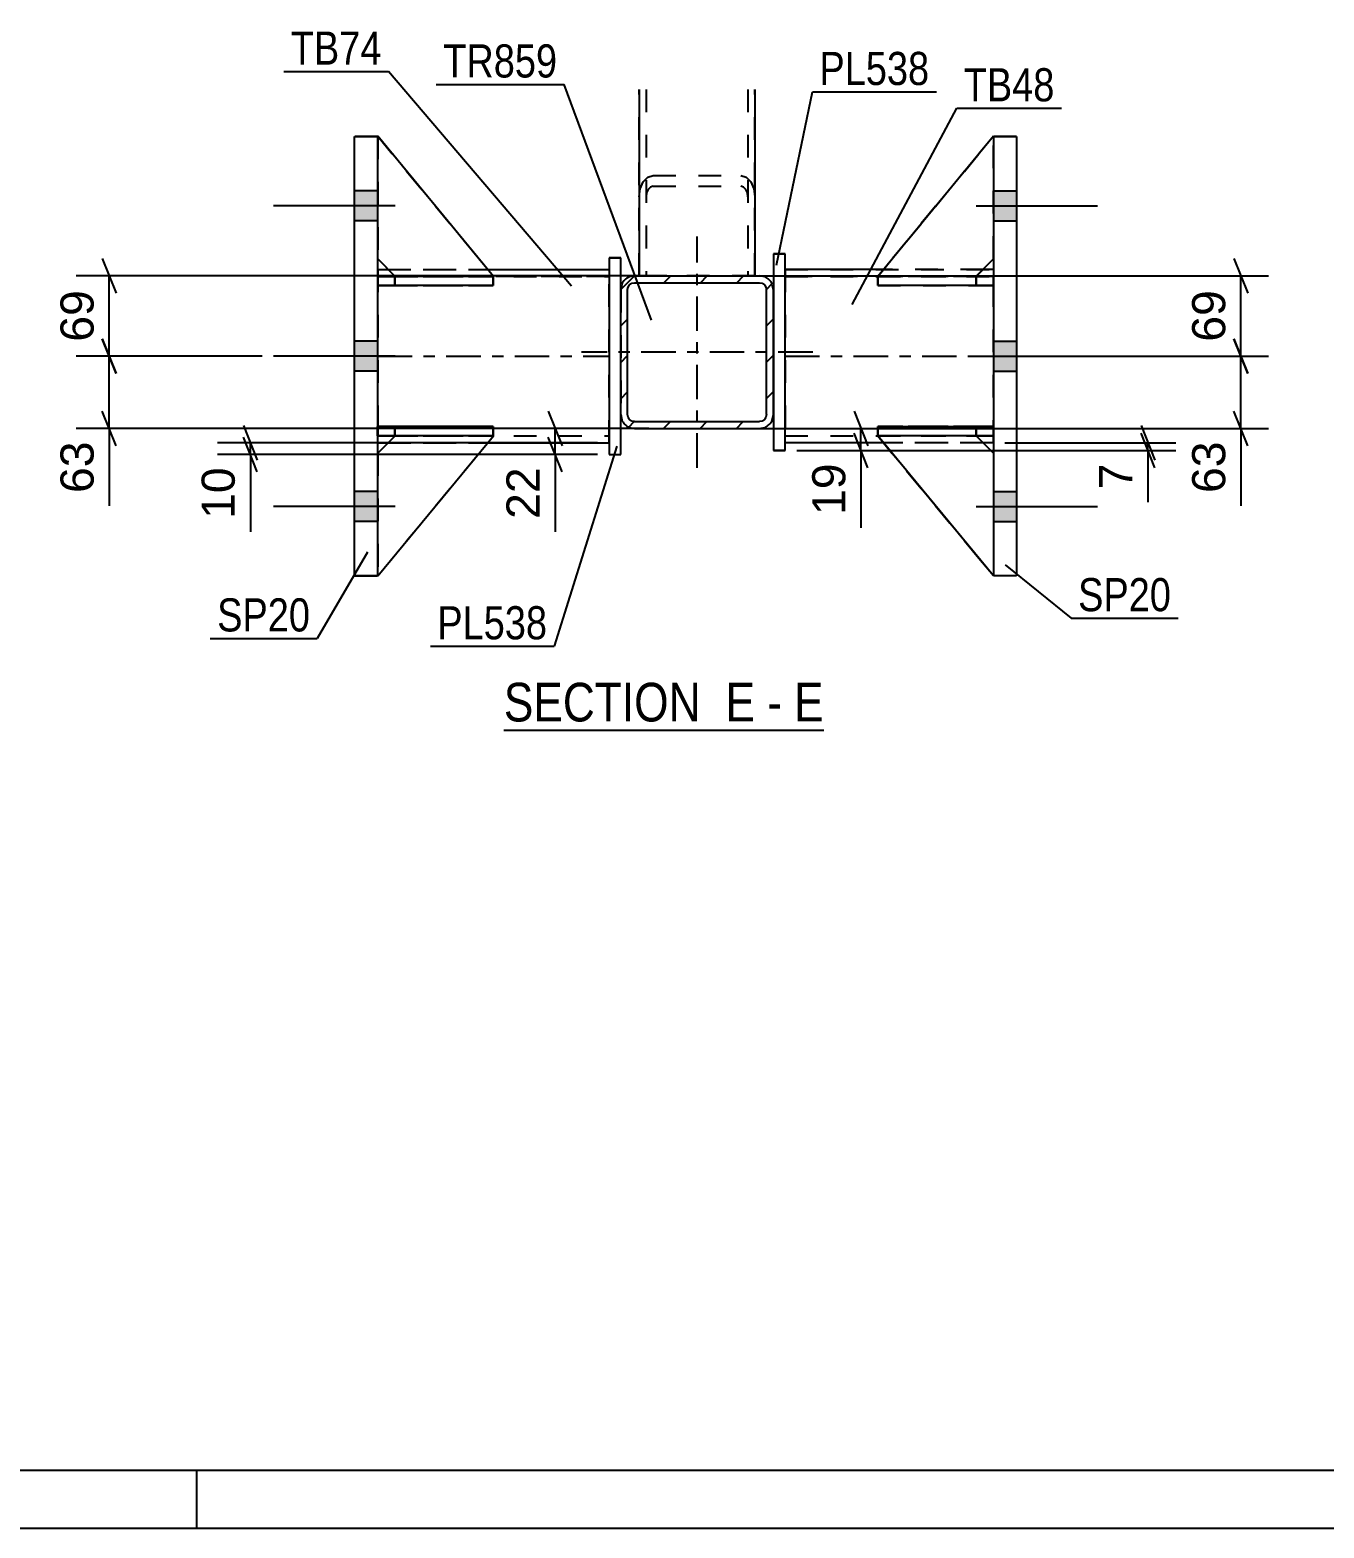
# Model space of a CAD drawing. Header units: millimetres. Extents: x -94 to 747, y -294 to 300.
# Drawn here: x 102.8 to 214.7, y -294.1 to -164.6 of the extents above; entities that cross this region are included whole.
import ezdxf

# ---------------------------------------------------------------- set-up
doc = ezdxf.new("R2010")
doc.units = ezdxf.units.MM
doc.linetypes.add('DXK_LINE_DOT2', pattern=[3.9198, 1.9599, -1.9599])
doc.linetypes.add('DXK_LINE_DOT3', pattern=[5.9187, 2.979, -0.9799, 0.9799, -0.9799])
doc.styles.add('Arial', font='ARIAL.TTF', dxfattribs={"height": 0.2})
doc.styles.add('Arial Narrow', font='ARIALN.TTF', dxfattribs={"height": 0.2})

# ---------------------------------------------------------------- blocks, each defined once
blk = doc.blocks.new('Unknown-200058970-1133')
at = {"color": 5, "linetype": 'Continuous'}
for p, q in [((-88.79, -289.13), (742.21, -289.13)), ((117.21, -294.13), (117.21, -289.13)), ((-93.79, -294.13), (747.21, -294.13))]:
    blk.add_line(p, q, dxfattribs=at)
blk = doc.blocks.new('Unknown-200058970-15 - 2478')
at = {"color": 6, "linetype": 'Continuous'}
blk.add_line((143.76, -225.15), (171.41, -225.15), dxfattribs=at)
at = {"color": 0, "linetype": 'Continuous'}
for points in [[(161.87, -224.4), (161.87, -220.9), (143.76, -220.9), (143.76, -224.4)], [(165.48, -224.4), (165.48, -220.9), (162.92, -220.9), (162.92, -224.4)], [(167.8, -224.4), (167.8, -220.9), (166.53, -220.9), (166.53, -224.4)], [(171.41, -224.4), (171.41, -220.9), (168.85, -220.9), (168.85, -224.4)]]:
    blk.add_wipeout(points, dxfattribs=at)
at = {"color": 7, "linetype": 'Continuous', "style": 'Arial Narrow'}
for s, p in [('SECTION ', (143.76, -224.4)), ('E', (162.92, -224.4)), ('E', (168.85, -224.4)), ('-', (166.53, -224.4))]:
    blk.add_text(s, height=3.34, dxfattribs=at).set_placement(p)
blk = doc.blocks.new('Part-200058970-2524 - 2478')
at = {"linetype": 'Continuous'}
h = blk.add_hatch(dxfattribs=at)
h.set_pattern_fill('', scale=0.7, style=0, pattern_type=0)
h.set_pattern_definition([(45, (155.0556, -185.8746), (-1.57154, 1.57154), [])])
h.paths.add_polyline_path([(165.86, -185.87), (155.06, -185.87), (154.6, -185.97), (154.21, -186.23), (153.95, -186.62), (153.86, -187.07), (153.86, -197.87), (153.95, -198.33), (154.21, -198.72), (154.6, -198.98), (155.06, -199.07), (165.86, -199.07), (166.31, -198.98), (166.7, -198.72), (166.96, -198.33), (167.06, -197.87), (167.06, -187.07), (166.96, -186.62), (166.7, -186.23), (166.31, -185.97)])
h.paths.add_polyline_path([(166.41, -186.85), (166.46, -187.07), (166.46, -197.87), (166.41, -198.1), (166.28, -198.3), (166.09, -198.43), (165.86, -198.47), (155.06, -198.47), (154.83, -198.43), (154.63, -198.3), (154.5, -198.1), (154.46, -197.87), (154.46, -187.07), (154.5, -186.85), (154.63, -186.65), (154.83, -186.52), (155.06, -186.47), (165.86, -186.47), (166.09, -186.52), (166.28, -186.65)])
at = {"color": 7, "linetype": 'DXK_LINE_DOT3'}
for p, q in [((160.46, -202.47), (160.46, -182.47)), ((170.46, -192.47), (150.46, -192.47))]:
    blk.add_line(p, q, dxfattribs=at)
at = {"color": 2, "linetype": 'Continuous'}
for p, q in [((155.06, -185.87), (154.6, -185.97)), ((154.83, -186.52), (155.06, -186.47)), ((155.06, -185.87), (165.86, -185.87)), ((155.06, -186.47), (165.86, -186.47)), ((166.31, -185.97), (165.86, -185.87)), ((165.86, -186.47), (166.09, -186.52)), ((153.95, -186.62), (153.86, -187.07)), ((153.86, -197.87), (153.86, -187.07)), ((154.46, -187.07), (154.5, -186.85)), ((154.46, -197.87), (154.46, -187.07)), ((154.5, -186.85), (154.63, -186.65)), ((154.63, -186.65), (154.83, -186.52)), ((166.09, -186.52), (166.28, -186.65)), ((166.28, -186.65), (166.41, -186.85)), ((166.41, -186.85), (166.46, -187.07)), ((166.46, -197.87), (166.46, -187.07)), ((167.06, -187.07), (166.96, -186.62)), ((167.06, -197.87), (167.06, -187.07)), ((153.86, -197.87), (153.95, -198.33)), ((154.5, -198.1), (154.46, -197.87)), ((154.63, -198.3), (154.5, -198.1)), ((166.41, -198.1), (166.28, -198.3)), ((166.46, -197.87), (166.41, -198.1)), ((166.96, -198.33), (167.06, -197.87)), ((154.6, -198.98), (155.06, -199.07)), ((154.83, -198.43), (154.63, -198.3)), ((155.06, -198.47), (154.83, -198.43)), ((155.06, -198.47), (165.86, -198.47)), ((155.06, -199.07), (165.86, -199.07)), ((166.09, -198.43), (165.86, -198.47)), ((165.86, -199.07), (166.31, -198.98)), ((166.28, -198.3), (166.09, -198.43))]:
    blk.add_line(p, q, dxfattribs=at)
for centre, start, end in [((155.06, -187.07), 112.5, 157.5), ((165.86, -187.07), 22.5, 67.5), ((155.06, -197.87), 202.5, 247.5), ((165.86, -197.87), 292.5, 337.5)]:
    blk.add_arc(centre, 1.2, start, end, dxfattribs=at)
blk = doc.blocks.new('Part-200058970-2640 - 2478')
at = {"color": 2, "linetype": 'Continuous'}
for p, q in [((152.86, -184.31), (153.86, -184.31)), ((152.86, -184.31), (152.86, -201.31)), ((153.86, -187.08), (153.86, -184.31)), ((153.86, -201.31), (153.86, -197.87)), ((152.86, -201.31), (153.86, -201.31))]:
    blk.add_line(p, q, dxfattribs=at)
at = {"color": 7, "linetype": 'DXK_LINE_DOT2'}
for p, q in [((153.86, -184.31), (152.86, -184.31)), ((153.86, -187.08), (153.86, -197.87)), ((152.86, -201.31), (153.86, -201.31))]:
    blk.add_line(p, q, dxfattribs=at)
blk = doc.blocks.new('Bolt-200058970-2529 - 2478')
at = {"linetype": 'Continuous'}
for points in [[(188.08, -181.12), (188.08, -178.52), (186.08, -178.52), (186.08, -181.12)], [(188.08, -181.12), (188.08, -178.52), (186.08, -178.52), (186.08, -181.12)], [(188.08, -181.12), (188.08, -178.52), (186.08, -178.52), (186.08, -181.12)], [(188.08, -194.12), (188.08, -191.52), (186.08, -191.52), (186.08, -194.12)], [(188.08, -194.12), (188.08, -191.52), (186.08, -191.52), (186.08, -194.12)], [(188.08, -207.12), (188.08, -204.52), (186.08, -204.52), (186.08, -207.12)], [(188.08, -207.12), (188.08, -204.52), (186.08, -204.52), (186.08, -207.12)], [(188.08, -207.12), (188.08, -204.52), (186.08, -204.52), (186.08, -207.12)]]:
    blk.add_hatch(color=1, dxfattribs=at).paths.add_polyline_path(points)
at = {"color": 1, "linetype": 'Continuous'}
for p, q in [((186.08, -178.52), (188.08, -178.52)), ((186.08, -178.52), (188.08, -178.52)), ((186.08, -178.52), (188.08, -178.52)), ((184.58, -179.82), (195.08, -179.82)), ((184.58, -179.82), (195.08, -179.82)), ((184.58, -179.82), (195.08, -179.82)), ((186.08, -181.12), (188.08, -181.12)), ((186.08, -181.12), (188.08, -181.12)), ((186.08, -181.12), (188.08, -181.12)), ((186.08, -191.52), (188.08, -191.52)), ((186.08, -191.52), (188.08, -191.52)), ((184.58, -192.82), (195.08, -192.82)), ((184.58, -192.82), (195.08, -192.82)), ((186.08, -194.12), (188.08, -194.12)), ((186.08, -194.12), (188.08, -194.12)), ((186.08, -204.52), (188.08, -204.52)), ((186.08, -204.52), (188.08, -204.52)), ((186.08, -204.52), (188.08, -204.52)), ((184.58, -205.82), (195.08, -205.82)), ((184.58, -205.82), (195.08, -205.82)), ((184.58, -205.82), (195.08, -205.82)), ((186.08, -207.12), (188.08, -207.12)), ((186.08, -207.12), (188.08, -207.12)), ((186.08, -207.12), (188.08, -207.12))]:
    blk.add_line(p, q, dxfattribs=at)
blk = doc.blocks.new('Bolt-200058970-2530 - 2478')
at = {"linetype": 'Continuous'}
for points in [[(132.86, -181.12), (132.86, -178.52), (130.86, -178.52), (130.86, -181.12)], [(132.86, -181.12), (132.86, -178.52), (130.86, -178.52), (130.86, -181.12)], [(132.86, -181.12), (132.86, -178.52), (130.86, -178.52), (130.86, -181.12)], [(132.86, -194.12), (132.86, -191.52), (130.86, -191.52), (130.86, -194.12)], [(132.86, -194.12), (132.86, -191.52), (130.86, -191.52), (130.86, -194.12)], [(132.86, -207.12), (132.86, -204.52), (130.86, -204.52), (130.86, -207.12)], [(132.86, -207.12), (132.86, -204.52), (130.86, -204.52), (130.86, -207.12)], [(132.86, -207.12), (132.86, -204.52), (130.86, -204.52), (130.86, -207.12)]]:
    blk.add_hatch(color=1, dxfattribs=at).paths.add_polyline_path(points)
at = {"color": 1, "linetype": 'Continuous'}
for p, q in [((132.86, -178.52), (130.86, -178.52)), ((132.86, -178.52), (130.86, -178.52)), ((132.86, -178.52), (130.86, -178.52)), ((134.36, -179.82), (123.86, -179.82)), ((134.36, -179.82), (123.86, -179.82)), ((134.36, -179.82), (123.86, -179.82)), ((132.86, -181.12), (130.86, -181.12)), ((132.86, -181.12), (130.86, -181.12)), ((132.86, -181.12), (130.86, -181.12)), ((132.86, -191.52), (130.86, -191.52)), ((132.86, -191.52), (130.86, -191.52)), ((134.36, -192.82), (123.86, -192.82)), ((134.36, -192.82), (123.86, -192.82)), ((132.86, -194.12), (130.86, -194.12)), ((132.86, -194.12), (130.86, -194.12)), ((132.86, -204.52), (130.86, -204.52)), ((132.86, -204.52), (130.86, -204.52)), ((132.86, -204.52), (130.86, -204.52)), ((134.36, -205.82), (123.86, -205.82)), ((134.36, -205.82), (123.86, -205.82)), ((134.36, -205.82), (123.86, -205.82)), ((132.86, -207.12), (130.86, -207.12)), ((132.86, -207.12), (130.86, -207.12)), ((132.86, -207.12), (130.86, -207.12))]:
    blk.add_line(p, q, dxfattribs=at)
blk = doc.blocks.new('Part-200058970-2603 - 2478')
at = {"color": 2, "linetype": 'Continuous'}
for p, q in [((130.86, -173.82), (130.86, -173.82)), ((130.86, -173.82), (132.86, -173.82)), ((130.86, -211.82), (130.86, -173.82)), ((132.86, -173.82), (132.86, -173.82)), ((132.86, -211.82), (132.86, -173.82)), ((132.86, -211.82), (130.86, -211.82))]:
    blk.add_line(p, q, dxfattribs=at)
at = {"color": 7, "linetype": 'DXK_LINE_DOT2'}
for p, q in [((132.86, -173.82), (130.86, -173.82)), ((130.86, -173.82), (130.86, -173.82)), ((132.86, -173.82), (132.86, -173.82)), ((130.86, -211.82), (132.86, -211.82))]:
    blk.add_line(p, q, dxfattribs=at)
blk = doc.blocks.new('Part-200058970-2608 - 2478')
at = {"color": 2, "linetype": 'Continuous'}
for p, q in [((186.08, -173.82), (188.08, -173.82)), ((186.08, -173.82), (186.08, -173.82)), ((186.08, -173.82), (186.08, -211.82)), ((188.08, -173.82), (188.08, -173.82)), ((188.08, -173.82), (188.08, -211.82)), ((188.08, -211.82), (186.08, -211.82))]:
    blk.add_line(p, q, dxfattribs=at)
at = {"color": 7, "linetype": 'DXK_LINE_DOT2'}
for p, q in [((188.08, -173.82), (186.08, -173.82)), ((186.08, -173.82), (186.08, -173.82)), ((188.08, -173.82), (188.08, -173.82)), ((188.08, -211.82), (186.08, -211.82))]:
    blk.add_line(p, q, dxfattribs=at)
blk = doc.blocks.new('Part-200058970-2609 - 2478')
at = {"color": 2, "linetype": 'Continuous'}
for p, q in [((132.85, -185.91), (132.85, -186.71)), ((132.85, -185.91), (141.61, -185.91)), ((142.85, -186.71), (142.85, -185.91)), ((142.85, -185.91), (142.85, -185.91)), ((142.85, -186.71), (132.85, -186.71)), ((132.85, -186.71), (132.85, -186.71))]:
    blk.add_line(p, q, dxfattribs=at)
at = {"color": 7, "linetype": 'DXK_LINE_DOT2'}
for p, q in [((132.85, -185.91), (132.85, -185.91)), ((134.35, -185.91), (132.85, -185.91)), ((134.35, -186.71), (134.35, -185.91)), ((142.85, -185.91), (134.35, -185.91)), ((141.61, -185.91), (142.85, -185.91)), ((132.85, -186.71), (134.35, -186.71)), ((134.35, -186.71), (142.85, -186.71))]:
    blk.add_line(p, q, dxfattribs=at)
blk = doc.blocks.new('Part-200058970-2674 - 2478')
at = {"color": 7, "linetype": 'DXK_LINE_DOT2'}
for p, q in [((155.46, -185.87), (155.46, -169.78)), ((156.06, -169.78), (156.06, -185.87)), ((164.86, -169.78), (164.86, -185.87)), ((165.46, -185.87), (165.46, -169.78)), ((165.46, -185.87), (155.46, -185.87))]:
    blk.add_line(p, q, dxfattribs=at)
blk = doc.blocks.new('Part-200058970-2610 - 2478')
at = {"color": 2, "linetype": 'Continuous'}
for p, q in [((132.85, -199.71), (132.85, -198.91)), ((142.85, -198.91), (132.85, -198.91)), ((142.85, -199.71), (142.85, -198.91)), ((142.85, -199.71), (132.85, -199.71)), ((132.85, -199.71), (132.85, -199.71))]:
    blk.add_line(p, q, dxfattribs=at)
at = {"color": 7, "linetype": 'DXK_LINE_DOT2'}
for p, q in [((134.35, -198.91), (132.85, -198.91)), ((134.35, -199.71), (134.35, -198.91)), ((142.85, -198.91), (134.35, -198.91)), ((132.85, -199.71), (134.35, -199.71)), ((134.35, -199.71), (142.85, -199.71))]:
    blk.add_line(p, q, dxfattribs=at)
blk = doc.blocks.new('Part-200058970-2611 - 2478')
at = {"color": 7, "linetype": 'DXK_LINE_DOT2'}
for p, q in [((132.85, -185.91), (134.35, -185.91)), ((132.86, -185.91), (132.85, -185.91)), ((132.85, -185.91), (132.85, -186.71)), ((142.62, -185.91), (132.86, -185.91)), ((132.86, -185.91), (132.86, -186.71)), ((134.35, -185.91), (142.85, -185.91)), ((134.35, -185.91), (134.35, -186.71)), ((142.85, -185.91), (142.85, -186.71)), ((134.35, -186.71), (132.85, -186.71)), ((132.86, -186.71), (132.85, -186.71)), ((132.86, -186.71), (142.85, -186.71)), ((142.85, -186.71), (134.35, -186.71))]:
    blk.add_line(p, q, dxfattribs=at)
blk = doc.blocks.new('Part-200058970-2612 - 2478')
at = {"color": 7, "linetype": 'DXK_LINE_DOT2'}
for p, q in [((132.85, -198.91), (134.35, -198.91)), ((132.86, -198.91), (132.85, -198.91)), ((132.85, -198.91), (132.85, -199.71)), ((142.85, -198.91), (132.86, -198.91)), ((132.86, -198.91), (132.86, -199.71)), ((134.35, -198.91), (142.85, -198.91)), ((134.35, -198.91), (134.35, -199.71)), ((142.85, -198.91), (142.85, -199.71)), ((134.35, -199.71), (132.85, -199.71)), ((132.86, -199.71), (132.85, -199.71)), ((132.86, -199.71), (142.85, -199.71)), ((142.85, -199.71), (134.35, -199.71))]:
    blk.add_line(p, q, dxfattribs=at)
blk = doc.blocks.new('Part-200058970-2615 - 2478')
at = {"color": 2, "linetype": 'Continuous'}
for p, q in [((132.86, -173.81), (132.86, -173.81)), ((132.86, -173.81), (132.86, -173.82)), ((142.86, -185.92), (132.86, -173.81)), ((132.86, -184.42), (134.35, -185.91)), ((141.61, -185.92), (142.86, -185.92)), ((142.86, -185.92), (142.86, -185.92))]:
    blk.add_line(p, q, dxfattribs=at)
at = {"color": 7, "linetype": 'DXK_LINE_DOT2'}
for p, q in [((132.86, -173.81), (142.86, -185.92)), ((132.86, -173.82), (132.86, -184.42)), ((134.36, -185.92), (132.86, -184.42)), ((134.35, -185.91), (134.36, -185.92)), ((142.86, -185.92), (134.36, -185.92)), ((134.36, -185.92), (134.36, -185.92)), ((134.36, -185.92), (141.61, -185.92))]:
    blk.add_line(p, q, dxfattribs=at)
blk = doc.blocks.new('Part-200058970-2680 - 2478')
at = {"color": 2, "linetype": 'Continuous'}
for p, q in [((155.46, -169.78), (155.46, -185.87)), ((165.46, -169.78), (165.46, -185.87))]:
    blk.add_line(p, q, dxfattribs=at)
at = {"color": 7, "linetype": 'DXK_LINE_DOT2'}
for p, q in [((156.06, -169.78), (156.06, -185.87)), ((164.86, -169.78), (164.86, -185.87)), ((155.81, -177.74), (156.2, -177.34)), ((156.2, -177.34), (156.66, -177.2)), ((156.66, -177.2), (164.26, -177.2)), ((164.26, -177.2), (164.71, -177.34)), ((164.71, -177.34), (165.1, -177.74)), ((155.46, -179.06), (155.55, -178.35)), ((155.55, -178.35), (155.81, -177.74)), ((156.1, -178.7), (156.06, -179.06)), ((156.23, -178.4), (156.1, -178.7)), ((156.43, -178.2), (156.23, -178.4)), ((156.66, -178.13), (156.43, -178.2)), ((156.66, -178.13), (164.26, -178.13)), ((164.49, -178.2), (164.26, -178.13)), ((164.68, -178.4), (164.49, -178.2)), ((164.81, -178.7), (164.68, -178.4)), ((164.86, -179.06), (164.81, -178.7)), ((165.1, -177.74), (165.36, -178.35)), ((165.36, -178.35), (165.46, -179.06)), ((165.46, -185.87), (155.46, -185.87))]:
    blk.add_line(p, q, dxfattribs=at)
blk = doc.blocks.new('Part-200058970-2616 - 2478')
at = {"color": 7, "linetype": 'DXK_LINE_DOT2'}
for p, q in [((132.86, -184.42), (132.86, -173.81)), ((132.86, -173.81), (142.86, -185.92)), ((142.86, -185.92), (132.86, -173.81)), ((134.36, -185.92), (132.86, -184.42)), ((132.86, -184.42), (134.36, -185.92)), ((142.86, -185.92), (134.36, -185.92)), ((134.36, -185.92), (134.36, -185.92)), ((134.36, -185.92), (142.86, -185.92)), ((142.86, -185.92), (142.86, -185.92))]:
    blk.add_line(p, q, dxfattribs=at)
blk = doc.blocks.new('Part-200058970-2619 - 2478')
at = {"color": 2, "linetype": 'Continuous'}
for p, q in [((134.36, -199.72), (132.86, -201.22)), ((132.86, -211.81), (142.86, -199.72)), ((142.86, -199.72), (134.36, -199.72)), ((134.36, -199.72), (134.36, -199.72)), ((142.86, -199.72), (142.86, -199.72))]:
    blk.add_line(p, q, dxfattribs=at)
at = {"color": 7, "linetype": 'DXK_LINE_DOT2'}
for p, q in [((132.86, -201.22), (134.36, -199.72)), ((132.86, -211.81), (142.86, -199.72)), ((134.36, -199.72), (142.86, -199.72)), ((132.86, -201.22), (132.86, -211.81))]:
    blk.add_line(p, q, dxfattribs=at)
blk = doc.blocks.new('Part-200058970-2620 - 2478')
at = {"color": 7, "linetype": 'DXK_LINE_DOT2'}
for p, q in [((134.36, -199.72), (132.86, -201.22)), ((132.86, -211.81), (142.86, -199.72)), ((132.86, -201.22), (134.36, -199.72)), ((132.86, -211.81), (142.86, -199.72)), ((142.86, -199.72), (134.36, -199.72)), ((134.36, -199.72), (134.36, -199.72)), ((134.36, -199.72), (142.86, -199.72)), ((142.86, -199.72), (142.86, -199.72)), ((132.86, -201.22), (132.86, -211.81))]:
    blk.add_line(p, q, dxfattribs=at)
blk = doc.blocks.new('Part-200058970-2635 - 2478')
at = {"color": 2, "linetype": 'Continuous'}
for p, q in [((132.86, -185.32), (133.75, -185.32)), ((142.35, -185.32), (152.86, -185.32)), ((132.86, -200.32), (133.76, -200.32)), ((142.37, -200.32), (152.86, -200.32))]:
    blk.add_line(p, q, dxfattribs=at)
at = {"color": 7, "linetype": 'DXK_LINE_DOT2'}
for p, q in [((132.86, -185.32), (132.86, -185.32)), ((132.86, -185.32), (132.86, -200.32)), ((132.86, -185.32), (152.86, -185.32)), ((132.86, -185.92), (152.86, -185.92)), ((152.86, -185.92), (132.86, -185.92)), ((133.75, -185.32), (142.35, -185.32)), ((152.86, -185.32), (152.86, -185.32)), ((152.86, -200.32), (152.86, -185.32)), ((132.86, -199.72), (152.86, -199.72)), ((132.86, -199.72), (152.86, -199.72)), ((132.86, -200.32), (152.86, -200.32)), ((133.76, -200.32), (142.37, -200.32))]:
    blk.add_line(p, q, dxfattribs=at)
at = {"color": 7, "linetype": 'DXK_LINE_DOT3'}
blk.add_line((132.86, -192.82), (152.86, -192.82), dxfattribs=at)
blk = doc.blocks.new('Part-200058970-2641 - 2478')
at = {"color": 2, "linetype": 'Continuous'}
for p, q in [((176.09, -185.91), (176.08, -185.91)), ((176.08, -185.91), (176.08, -186.71)), ((186.08, -185.91), (177.33, -185.91)), ((186.08, -185.91), (186.08, -185.91)), ((186.08, -185.91), (186.08, -186.71)), ((186.08, -186.71), (176.08, -186.71))]:
    blk.add_line(p, q, dxfattribs=at)
at = {"color": 7, "linetype": 'DXK_LINE_DOT2'}
for p, q in [((177.33, -185.91), (176.09, -185.91)), ((184.58, -185.91), (176.09, -185.91)), ((184.58, -185.91), (186.08, -185.91)), ((184.58, -185.91), (184.58, -186.71)), ((186.08, -185.91), (186.08, -185.91)), ((176.08, -186.71), (184.58, -186.71)), ((184.58, -186.71), (186.08, -186.71))]:
    blk.add_line(p, q, dxfattribs=at)
blk = doc.blocks.new('Part-200058970-2642 - 2478')
at = {"color": 2, "linetype": 'Continuous'}
for p, q in [((176.08, -198.91), (186.08, -198.91)), ((176.08, -198.91), (176.08, -199.71)), ((186.08, -198.91), (186.08, -198.91)), ((186.08, -199.71), (186.08, -198.91)), ((186.08, -199.71), (176.08, -199.71))]:
    blk.add_line(p, q, dxfattribs=at)
at = {"color": 7, "linetype": 'DXK_LINE_DOT2'}
for p, q in [((184.58, -198.91), (176.08, -198.91)), ((186.08, -198.91), (184.58, -198.91)), ((184.58, -198.91), (184.58, -199.71)), ((186.08, -198.91), (186.08, -198.91)), ((176.08, -199.71), (184.58, -199.71)), ((184.58, -199.71), (186.08, -199.71))]:
    blk.add_line(p, q, dxfattribs=at)
blk = doc.blocks.new('Part-200058970-2643 - 2478')
at = {"color": 7, "linetype": 'DXK_LINE_DOT2'}
for p, q in [((176.08, -186.71), (176.08, -185.91)), ((176.08, -185.91), (184.58, -185.91)), ((186.08, -185.91), (176.08, -185.91)), ((184.58, -186.71), (184.58, -185.91)), ((184.58, -185.91), (186.08, -185.91)), ((186.08, -186.71), (186.08, -185.91)), ((186.08, -186.71), (186.08, -185.91)), ((186.08, -185.91), (186.08, -185.91)), ((184.58, -186.71), (176.08, -186.71)), ((176.08, -186.71), (186.08, -186.71)), ((186.08, -186.71), (184.58, -186.71)), ((186.08, -186.71), (186.08, -186.71))]:
    blk.add_line(p, q, dxfattribs=at)
blk = doc.blocks.new('Part-200058970-2644 - 2478')
at = {"color": 7, "linetype": 'DXK_LINE_DOT2'}
for p, q in [((176.08, -199.71), (176.08, -198.91)), ((176.08, -198.91), (184.58, -198.91)), ((186.08, -198.91), (176.08, -198.91)), ((184.58, -199.71), (184.58, -198.91)), ((184.58, -198.91), (186.08, -198.91)), ((186.08, -199.71), (186.08, -198.91)), ((186.08, -199.71), (186.08, -198.91)), ((186.08, -198.91), (186.08, -198.91)), ((184.58, -199.71), (176.08, -199.71)), ((176.08, -199.71), (186.08, -199.71)), ((186.08, -199.71), (184.58, -199.71)), ((186.08, -199.71), (186.08, -199.71))]:
    blk.add_line(p, q, dxfattribs=at)
blk = doc.blocks.new('Part-200058970-2647 - 2478')
at = {"color": 2, "linetype": 'Continuous'}
for p, q in [((186.08, -173.81), (176.08, -185.92)), ((186.08, -173.82), (186.08, -173.81)), ((186.08, -173.81), (186.08, -173.81)), ((184.59, -185.91), (186.08, -184.42)), ((177.33, -185.92), (176.08, -185.92)), ((176.08, -185.92), (176.08, -185.92))]:
    blk.add_line(p, q, dxfattribs=at)
at = {"color": 7, "linetype": 'DXK_LINE_DOT2'}
for p, q in [((186.08, -173.81), (176.08, -185.92)), ((186.08, -184.42), (186.08, -173.81)), ((184.58, -185.92), (186.08, -184.42)), ((184.58, -185.92), (176.08, -185.92)), ((184.58, -185.92), (177.33, -185.92)), ((184.58, -185.92), (184.59, -185.91)), ((184.58, -185.92), (184.58, -185.92))]:
    blk.add_line(p, q, dxfattribs=at)
blk = doc.blocks.new('Part-200058970-2648 - 2478')
at = {"color": 7, "linetype": 'DXK_LINE_DOT2'}
for p, q in [((186.08, -173.81), (176.08, -185.92)), ((176.08, -185.92), (186.08, -173.81)), ((186.08, -184.42), (186.08, -173.81)), ((184.58, -185.92), (186.08, -184.42)), ((184.58, -185.92), (186.08, -184.42)), ((176.08, -185.92), (184.58, -185.92)), ((176.08, -185.92), (176.08, -185.92)), ((184.58, -185.92), (176.08, -185.92)), ((184.58, -185.92), (184.58, -185.92))]:
    blk.add_line(p, q, dxfattribs=at)
blk = doc.blocks.new('Part-200058970-2651 - 2478')
at = {"color": 2, "linetype": 'Continuous'}
for p, q in [((176.08, -199.72), (176.08, -199.72)), ((184.58, -199.72), (176.08, -199.72)), ((186.08, -211.81), (176.08, -199.72)), ((184.58, -199.72), (184.58, -199.72)), ((184.58, -199.72), (186.08, -201.22))]:
    blk.add_line(p, q, dxfattribs=at)
at = {"color": 7, "linetype": 'DXK_LINE_DOT2'}
for p, q in [((176.08, -199.72), (184.58, -199.72)), ((186.08, -211.81), (176.08, -199.72)), ((184.58, -199.72), (186.08, -201.22)), ((186.08, -201.22), (186.08, -211.81))]:
    blk.add_line(p, q, dxfattribs=at)
blk = doc.blocks.new('Part-200058970-2652 - 2478')
at = {"color": 7, "linetype": 'DXK_LINE_DOT2'}
for p, q in [((176.08, -199.72), (184.58, -199.72)), ((186.08, -211.81), (176.08, -199.72)), ((176.08, -199.72), (176.08, -199.72)), ((184.58, -199.72), (176.08, -199.72)), ((176.08, -199.72), (186.08, -211.81)), ((184.58, -199.72), (186.08, -201.22)), ((184.58, -199.72), (184.58, -199.72)), ((186.08, -201.22), (184.58, -199.72)), ((186.08, -201.22), (186.08, -211.81))]:
    blk.add_line(p, q, dxfattribs=at)
blk = doc.blocks.new('Part-200058970-2657 - 2478')
at = {"color": 2, "linetype": 'Continuous'}
for p, q in [((176.58, -185.32), (168.08, -185.32)), ((186.08, -185.32), (185.19, -185.32)), ((176.57, -200.32), (168.08, -200.32)), ((186.08, -200.32), (185.17, -200.32))]:
    blk.add_line(p, q, dxfattribs=at)
at = {"color": 7, "linetype": 'DXK_LINE_DOT2'}
for p, q in [((168.08, -185.32), (168.08, -185.32)), ((168.08, -185.32), (168.08, -200.32)), ((168.08, -185.32), (186.08, -185.32)), ((186.08, -185.92), (168.08, -185.92)), ((168.08, -185.92), (186.08, -185.92)), ((185.19, -185.32), (176.58, -185.32)), ((186.08, -185.32), (186.08, -185.32)), ((186.08, -200.32), (186.08, -185.32)), ((168.08, -199.72), (186.08, -199.72)), ((168.08, -199.72), (186.08, -199.72)), ((186.08, -200.32), (168.08, -200.32)), ((185.17, -200.32), (176.57, -200.32))]:
    blk.add_line(p, q, dxfattribs=at)
at = {"color": 7, "linetype": 'DXK_LINE_DOT3'}
blk.add_line((168.08, -192.82), (186.08, -192.82), dxfattribs=at)
blk = doc.blocks.new('Part-200058970-2662 - 2478')
at = {"color": 2, "linetype": 'Continuous'}
for p, q in [((167.08, -183.98), (168.08, -183.98)), ((167.08, -183.98), (167.08, -200.98)), ((168.08, -200.98), (168.08, -183.98)), ((167.08, -200.98), (168.08, -200.98))]:
    blk.add_line(p, q, dxfattribs=at)
at = {"color": 7, "linetype": 'DXK_LINE_DOT2'}
for p, q in [((168.08, -183.98), (167.08, -183.98)), ((168.08, -200.98), (167.08, -200.98))]:
    blk.add_line(p, q, dxfattribs=at)
blk = doc.blocks.new('StraightDimension-200058970-2733 - 2478')
at = {"color": 7, "linetype": 'Continuous'}
for p, q in [((121.25, -198.82), (122.45, -201.82)), ((151.86, -200.32), (119, -200.32)), ((122.45, -202.81), (121.25, -199.81)), ((121.85, -201.31), (121.85, -200.32)), ((151.86, -201.31), (119, -201.31)), ((121.85, -201.31), (121.85, -208.01)), ((121.85, -201.31), (121.85, -208.01))]:
    blk.add_line(p, q, dxfattribs=at)
at = {"color": 0}
blk.add_wipeout([(121.1, -201.84), (116.9, -201.84), (116.9, -207.49), (121.1, -207.49)], dxfattribs=at)
at = {"color": 3, "style": 'Arial'}
blk.add_text('10', height=2.865, rotation=90.0002, dxfattribs=at).set_placement((120.5, -206.89))
blk = doc.blocks.new('StraightDimension-200058970-2744 - 2478')
at = {"color": 7, "linetype": 'Continuous'}
for p, q in [((206.87, -184.37), (208.07, -187.37)), ((163.82, -185.87), (209.87, -185.87)), ((207.47, -192.82), (207.47, -185.87)), ((208.07, -194.32), (206.87, -191.32)), ((193.58, -192.82), (209.87, -192.82))]:
    blk.add_line(p, q, dxfattribs=at)
at = {"color": 0}
blk.add_wipeout([(206.72, -186.52), (202.52, -186.52), (202.52, -192.17), (206.72, -192.17)], dxfattribs=at)
at = {"color": 3, "style": 'Arial'}
blk.add_text('69', height=2.865, rotation=90.0002, dxfattribs=at).set_placement((206.12, -191.57))
blk = doc.blocks.new('StraightDimension-200058970-2703 - 2478')
at = {"color": 7, "linetype": 'Continuous'}
for p, q in [((147.6, -197.57), (148.8, -200.57)), ((155.59, -199.07), (145.35, -199.07)), ((148.2, -201.31), (148.2, -199.07)), ((148.8, -202.81), (147.6, -199.81)), ((151.86, -201.31), (145.35, -201.31)), ((148.2, -201.31), (148.2, -208.01)), ((148.2, -201.31), (148.2, -208.01))]:
    blk.add_line(p, q, dxfattribs=at)
at = {"color": 0}
blk.add_wipeout([(147.45, -201.84), (143.25, -201.84), (143.25, -207.49), (147.45, -207.49)], dxfattribs=at)
at = {"color": 3, "style": 'Arial'}
blk.add_text('22', height=2.865, rotation=90.0002, dxfattribs=at).set_placement((146.85, -206.89))
blk = doc.blocks.new('StraightDimension-200058970-2682 - 2478')
at = {"color": 7, "linetype": 'Continuous'}
for p, q in [((198.84, -198.82), (200.04, -201.82)), ((187.08, -200.32), (201.84, -200.32)), ((200.04, -202.48), (198.84, -199.48)), ((199.44, -200.98), (199.44, -200.32)), ((169.08, -200.98), (201.84, -200.98)), ((199.44, -200.98), (199.44, -205.45)), ((199.44, -200.98), (199.44, -205.45))]:
    blk.add_line(p, q, dxfattribs=at)
at = {"color": 0}
blk.add_wipeout([(198.69, -201.5), (194.49, -201.5), (194.49, -204.93), (198.69, -204.93)], dxfattribs=at)
at = {"color": 3, "style": 'Arial'}
blk.add_text('7', height=2.87, rotation=90.0002, dxfattribs=at).set_placement((198.09, -204.33))
blk = doc.blocks.new('StraightDimension-200058970-2692 - 2478')
at = {"color": 7, "linetype": 'Continuous'}
for p, q in [((174.03, -197.57), (175.23, -200.57)), ((163.78, -199.07), (177.03, -199.07)), ((174.63, -200.98), (174.63, -199.07)), ((175.23, -202.48), (174.03, -199.48)), ((169.08, -200.98), (177.03, -200.98)), ((174.63, -200.98), (174.63, -207.67)), ((174.63, -200.98), (174.63, -207.67))]:
    blk.add_line(p, q, dxfattribs=at)
at = {"color": 0}
blk.add_wipeout([(173.88, -201.5), (169.68, -201.5), (169.68, -207.15), (173.88, -207.15)], dxfattribs=at)
at = {"color": 3, "style": 'Arial'}
blk.add_text('19', height=2.865, rotation=90.0002, dxfattribs=at).set_placement((173.28, -206.55))
blk = doc.blocks.new('StraightDimension-200058970-2714 - 2478')
at = {"color": 7, "linetype": 'Continuous'}
for p, q in [((109.05, -184.37), (110.25, -187.37)), ((157.86, -185.87), (106.8, -185.87)), ((109.65, -192.82), (109.65, -185.87)), ((110.25, -194.32), (109.05, -191.32)), ((122.86, -192.82), (106.8, -192.82))]:
    blk.add_line(p, q, dxfattribs=at)
at = {"color": 0}
blk.add_wipeout([(108.9, -186.52), (104.7, -186.52), (104.7, -192.17), (108.9, -192.17)], dxfattribs=at)
at = {"color": 3, "style": 'Arial'}
blk.add_text('69', height=2.865, rotation=90.0002, dxfattribs=at).set_placement((108.3, -191.57))
blk = doc.blocks.new('StraightDimension-200058970-2724 - 2478')
at = {"color": 7, "linetype": 'Continuous'}
for p, q in [((109.05, -191.32), (110.25, -194.32)), ((122.86, -192.82), (106.8, -192.82)), ((109.65, -199.07), (109.65, -192.82)), ((110.25, -200.57), (109.05, -197.57)), ((156.3, -199.07), (106.8, -199.07)), ((109.65, -199.07), (109.65, -205.77)), ((109.65, -199.07), (109.65, -205.77))]:
    blk.add_line(p, q, dxfattribs=at)
at = {"color": 0}
blk.add_wipeout([(108.9, -199.6), (104.7, -199.6), (104.7, -205.25), (108.9, -205.25)], dxfattribs=at)
at = {"color": 3, "style": 'Arial'}
blk.add_text('63', height=2.865, rotation=90.0002, dxfattribs=at).set_placement((108.3, -204.65))
blk = doc.blocks.new('StraightDimension-200058970-2755 - 2478')
at = {"color": 7, "linetype": 'Continuous'}
for p, q in [((206.87, -191.32), (208.07, -194.32)), ((193.58, -192.82), (209.87, -192.82)), ((207.47, -199.07), (207.47, -192.82)), ((208.07, -200.57), (206.87, -197.57)), ((163.82, -199.07), (209.87, -199.07)), ((207.47, -199.07), (207.47, -205.77)), ((207.47, -199.07), (207.47, -205.77))]:
    blk.add_line(p, q, dxfattribs=at)
at = {"color": 0}
blk.add_wipeout([(206.72, -199.6), (202.52, -199.6), (202.52, -205.25), (206.72, -205.25)], dxfattribs=at)
at = {"color": 3, "style": 'Arial'}
blk.add_text('63', height=2.865, rotation=90.0002, dxfattribs=at).set_placement((206.12, -204.65))
blk = doc.blocks.new('Mark-200058970-2520 - 2478')
at = {"color": 0}
blk.add_wipeout([(148.38, -168.73), (148.38, -165.73), (138.52, -165.73), (138.52, -168.73)], dxfattribs=at)
blk.add_wipeout([(148.38, -168.73), (148.38, -165.73), (138.52, -165.73), (138.52, -168.73)], dxfattribs=at)
at = {"color": 30, "linetype": 'Continuous'}
for p in [(137.92, -169.33), (156.53, -189.71)]:
    blk.add_line(p, (148.98, -169.33), dxfattribs=at)
at = {"color": 3, "style": 'Arial Narrow'}
blk.add_text('TR859', height=2.863, dxfattribs=at).set_placement((138.52, -168.73))
blk = doc.blocks.new('Mark-200058970-2599 - 2478')
at = {"color": 0}
blk.add_wipeout([(127.02, -216.62), (127.02, -213.62), (118.98, -213.62), (118.98, -216.62)], dxfattribs=at)
blk.add_wipeout([(127.02, -216.62), (127.02, -213.62), (118.98, -213.62), (118.98, -216.62)], dxfattribs=at)
at = {"color": 30, "linetype": 'Continuous'}
for p in [(131.98, -209.78), (118.38, -217.22)]:
    blk.add_line(p, (127.62, -217.22), dxfattribs=at)
at = {"color": 3, "style": 'Arial Narrow'}
blk.add_text('SP20', height=2.863, dxfattribs=at).set_placement((118.98, -216.62))
blk = doc.blocks.new('Mark-200058970-2604 - 2478')
at = {"color": 0}
blk.add_wipeout([(201.44, -214.87), (201.44, -211.87), (193.4, -211.87), (193.4, -214.87)], dxfattribs=at)
blk.add_wipeout([(201.44, -214.87), (201.44, -211.87), (193.4, -211.87), (193.4, -214.87)], dxfattribs=at)
at = {"color": 30, "linetype": 'Continuous'}
for p, q in [((187.09, -210.85), (192.8, -215.47)), ((192.8, -215.47), (202.04, -215.47))]:
    blk.add_line(p, q, dxfattribs=at)
at = {"color": 3, "style": 'Arial Narrow'}
blk.add_text('SP20', height=2.863, dxfattribs=at).set_placement((193.4, -214.87))
blk = doc.blocks.new('Mark-200058970-2631 - 2478')
at = {"color": 0}
blk.add_wipeout([(133.2, -167.62), (133.2, -164.62), (125.34, -164.62), (125.34, -167.62)], dxfattribs=at)
blk.add_wipeout([(133.2, -167.62), (133.2, -164.62), (125.34, -164.62), (125.34, -167.62)], dxfattribs=at)
at = {"color": 30, "linetype": 'Continuous'}
for p in [(124.74, -168.22), (149.6, -186.78)]:
    blk.add_line(p, (133.8, -168.22), dxfattribs=at)
at = {"color": 3, "style": 'Arial Narrow'}
blk.add_text('TB74', height=2.863, dxfattribs=at).set_placement((125.34, -167.62))
blk = doc.blocks.new('Mark-200058970-2636 - 2478')
at = {"color": 0}
blk.add_wipeout([(147.52, -217.3), (147.52, -214.3), (138.01, -214.3), (138.01, -217.3)], dxfattribs=at)
blk.add_wipeout([(147.52, -217.3), (147.52, -214.3), (138.01, -214.3), (138.01, -217.3)], dxfattribs=at)
at = {"color": 30, "linetype": 'Continuous'}
for p in [(153.52, -200.61), (137.41, -217.9)]:
    blk.add_line(p, (148.12, -217.9), dxfattribs=at)
at = {"color": 3, "style": 'Arial Narrow'}
blk.add_text('PL538', height=2.863, dxfattribs=at).set_placement((138.01, -217.3))
blk = doc.blocks.new('Mark-200058970-2653 - 2478')
at = {"color": 0}
blk.add_wipeout([(191.36, -170.79), (191.36, -167.79), (183.51, -167.79), (183.51, -170.79)], dxfattribs=at)
blk.add_wipeout([(191.36, -170.79), (191.36, -167.79), (183.51, -167.79), (183.51, -170.79)], dxfattribs=at)
at = {"color": 30, "linetype": 'Continuous'}
for p, q in [((173.87, -188.35), (182.91, -171.39)), ((182.91, -171.39), (191.96, -171.39))]:
    blk.add_line(p, q, dxfattribs=at)
at = {"color": 3, "style": 'Arial Narrow'}
blk.add_text('TB48', height=2.863, dxfattribs=at).set_placement((183.51, -170.79))
blk = doc.blocks.new('Mark-200058970-2658 - 2478')
at = {"color": 0}
blk.add_wipeout([(180.55, -169.38), (180.55, -166.38), (171.04, -166.38), (171.04, -169.38)], dxfattribs=at)
blk.add_wipeout([(180.55, -169.38), (180.55, -166.38), (171.04, -166.38), (171.04, -169.38)], dxfattribs=at)
at = {"color": 30, "linetype": 'Continuous'}
for p, q in [((167.32, -184.96), (170.44, -169.98)), ((170.44, -169.98), (181.15, -169.98))]:
    blk.add_line(p, q, dxfattribs=at)
at = {"color": 3, "style": 'Arial Narrow'}
blk.add_text('PL538', height=2.863, dxfattribs=at).set_placement((171.04, -169.38))

msp = doc.modelspace()

# ---------------------------------------------------------------- block references
for name in ['Unknown-200058970-1133', 'Part-200058970-2674 - 2478', 'Part-200058970-2680 - 2478', 'Part-200058970-2603 - 2478', 'Part-200058970-2615 - 2478', 'Part-200058970-2616 - 2478', 'Part-200058970-2647 - 2478', 'Part-200058970-2648 - 2478', 'Part-200058970-2608 - 2478', 'Bolt-200058970-2530 - 2478', 'Bolt-200058970-2529 - 2478', 'Part-200058970-2524 - 2478', 'Part-200058970-2640 - 2478', 'Part-200058970-2662 - 2478', 'Part-200058970-2609 - 2478', 'Part-200058970-2611 - 2478', 'Part-200058970-2635 - 2478', 'Part-200058970-2657 - 2478', 'Part-200058970-2641 - 2478', 'Part-200058970-2643 - 2478', 'Part-200058970-2610 - 2478', 'Part-200058970-2612 - 2478', 'Part-200058970-2642 - 2478', 'Part-200058970-2644 - 2478', 'Part-200058970-2619 - 2478', 'Part-200058970-2620 - 2478', 'Part-200058970-2651 - 2478', 'Part-200058970-2652 - 2478']:
    msp.add_blockref(name, (0, 0))

# ---------------------------------------------------------------- next in the draw order: block references
for name in ['StraightDimension-200058970-2714 - 2478', 'StraightDimension-200058970-2744 - 2478', 'StraightDimension-200058970-2733 - 2478', 'StraightDimension-200058970-2682 - 2478', 'Mark-200058970-2599 - 2478', 'Mark-200058970-2604 - 2478', 'Unknown-200058970-15 - 2478']:
    msp.add_blockref(name, (0, 0))

# ---------------------------------------------------------------- next in the draw order: block references
for name in ['Mark-200058970-2520 - 2478', 'Mark-200058970-2653 - 2478', 'StraightDimension-200058970-2703 - 2478', 'StraightDimension-200058970-2692 - 2478']:
    msp.add_blockref(name, (0, 0))

# ---------------------------------------------------------------- next in the draw order: block references
for name in ['Mark-200058970-2631 - 2478', 'Mark-200058970-2658 - 2478', 'StraightDimension-200058970-2724 - 2478', 'StraightDimension-200058970-2755 - 2478']:
    msp.add_blockref(name, (0, 0))

# ---------------------------------------------------------------- next in the draw order: block references
msp.add_blockref('Mark-200058970-2636 - 2478', (0, 0))

doc.saveas('drawing.dxf')
